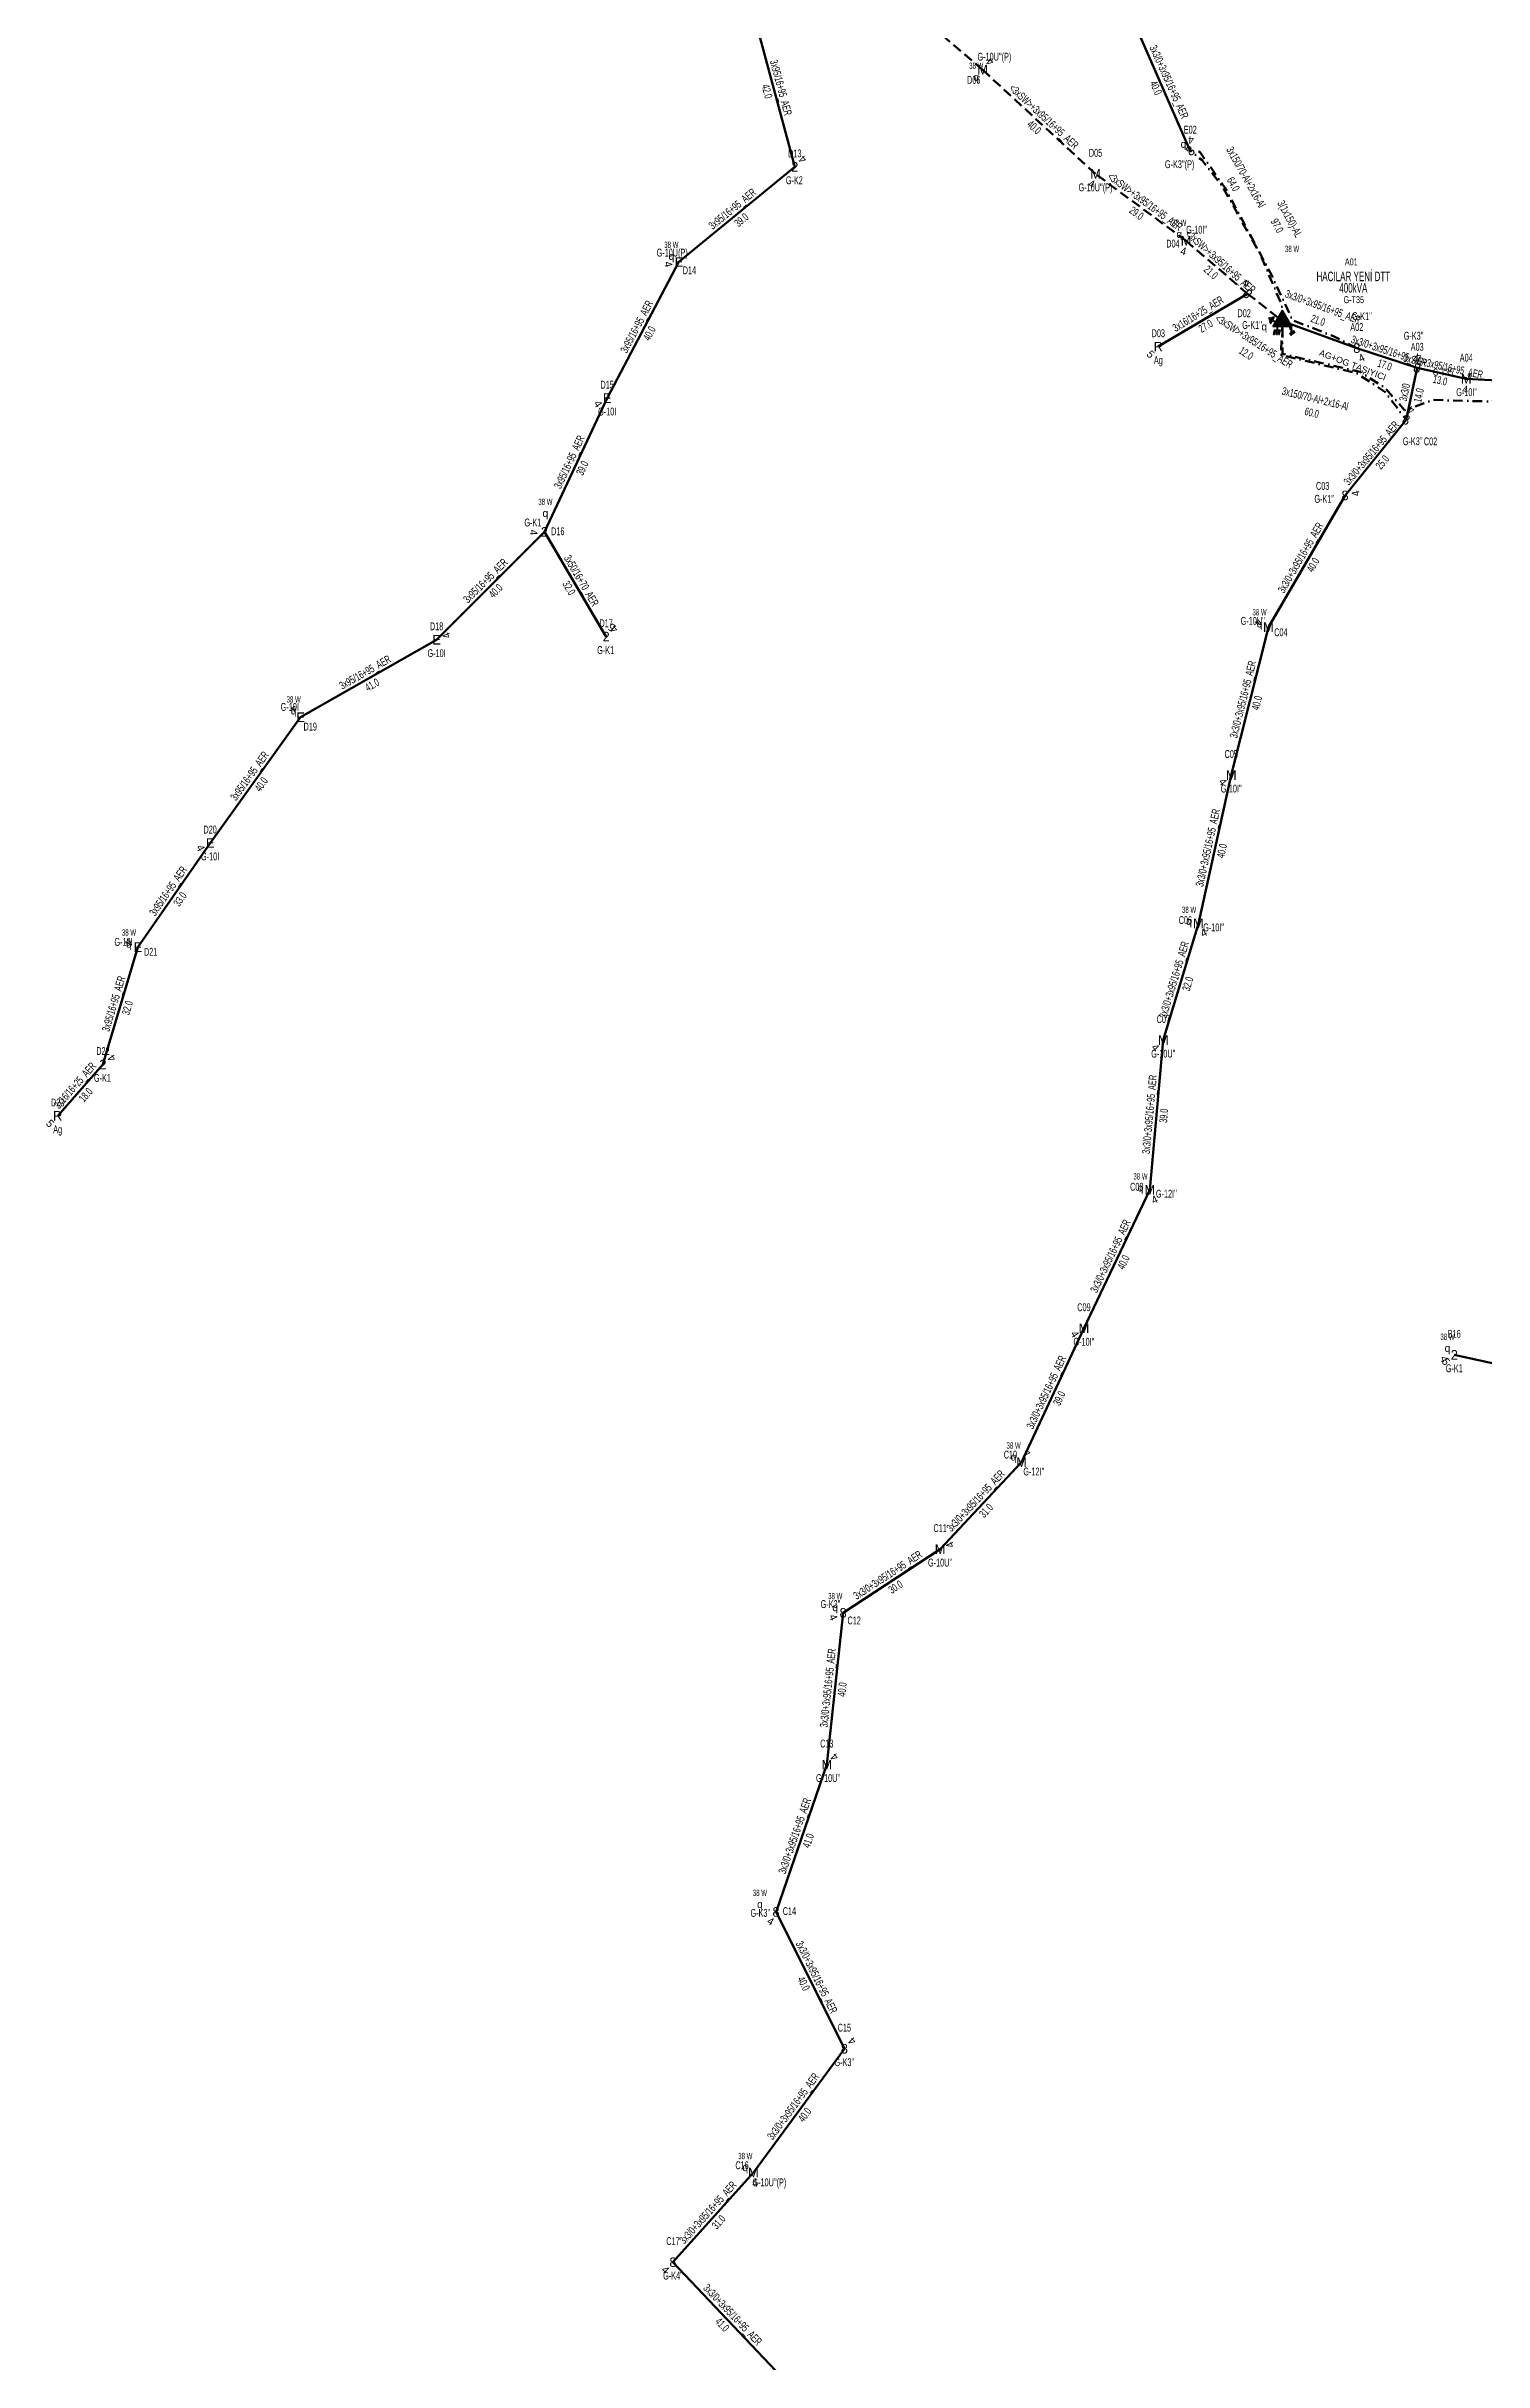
# Model space of a CAD drawing. Header units: millimetres. Extents: x 431745 to 436691, y 4033035 to 4040054.
# Drawn here: x 435110 to 435484, y 4036167 to 4036771 of the extents above; entities that cross this region are included whole.
import ezdxf
from ezdxf.enums import TextEntityAlignment as Align

# ---------------------------------------------------------------- set-up
doc = ezdxf.new("R2010")
doc.units = ezdxf.units.MM
doc.linetypes.add('DASHDOT', pattern=[5, 2.5, -1.25, 0, -1.25])
doc.linetypes.add('DASHED', pattern=[3.75, 2.5, -1.25])
for name, color, linetype, lineweight in [('DIREK_AG_MEVCUT', 120, 'Continuous', 25), ('DIREK_AG_YENI', 108, 'Continuous', 25), ('DIREK_OG_YENI', 10, 'Continuous', 25), ('HAT_AG_HAVAI_YENI', 3, 'Continuous', 50), ('HAT_AG_YERALTI_YENI', 3, 'DASHDOT', 50), ('HAT_OG_HAVAI_ILERDE', 1, 'DASHED', 70), ('HAT_OG_HAVAI_YENI', 1, 'Continuous', 70), ('HAT_OG_YERALTI_YENI', 1, 'DASHDOT', 70), ('KULLANICI', 1, 'Continuous', 25), ('TRAFO_TADILAT_BYSK', 5, 'Continuous', 30), ('TRAFO_YENI', 5, 'Continuous', 30)]:
    doc.layers.add(name, color=color, linetype=linetype, lineweight=lineweight)
doc.layers.add('LAMBA_GUCU', color=4, linetype='Continuous')
doc.styles.add('Direk', font='B_CAD')
doc.styles.get("Standard").update_dxf_attribs({"font": 'Arial'})

# ---------------------------------------------------------------- blocks, each defined once
blk = doc.blocks.new('YENI_DIREK')
h = blk.add_hatch(color=32)
h.paths.add_polyline_path([(-3.28, -0.5), (-3.07, -0.63), (-2.64, 0.1), (-1.87, -0.35), (-1.77, -0.17), (-2.54, 0.28), (-2.11, 1.01), (-2.33, 1.14)])
h.paths.add_polyline_path([(-3.42, -0.17), (-3.29, -0.25), (-2.57, 0.98), (-2.7, 1.06)])
h.paths.add_polyline_path([(-3.5, 0.29), (-3.37, 0.22), (-3.01, 0.82), (-3.14, 0.9)])
h.paths.add_polyline_path([(-3.41, 0.73), (-3.54, 0.81), (-3.62, 0.68), (-3.49, 0.61)])
h.paths.add_polyline_path([(-1.26, -1.44), (-1.46, -1.44), (-1.47, -2.34), (-2.22, -2.34), (-2.48, -3.47), (-2.38, -3.47), (-2.17, -2.54), (-1.87, -2.54), (-2.08, -3.47), (-1.98, -3.47), (-1.77, -2.54), (-1.47, -2.54), (-1.68, -3.48), (-1.58, -3.48), (-1.37, -2.54), (-1.07, -2.54), (-1.28, -3.48), (-1.18, -3.48), (-0.97, -2.54), (-0.67, -2.55), (-0.88, -3.48), (-0.78, -3.48), (-0.52, -2.35), (-1.27, -2.34)])
at = {"layer": 'TRAFO_YENI'}
for points in [[(2.31, -1.57), (2.08, -1.92), (2.04, -1.44), (1.9, -1.44), (1.98, -2.32), (2.21, -1.96), (2.27, -2.67), (2.06, -2.67), (2.36, -2.87), (2.36, -2.86), (2.6, -2.49), (2.41, -2.63)], [(2.31, -1.57), (2.08, -1.92), (2.04, -1.44), (1.9, -1.44), (1.98, -2.32), (2.21, -1.96), (2.27, -2.67), (2.06, -2.67), (2.36, -2.87), (1.94, -3.19), (2.16, -3.79), (2.22, -3.74), (2.04, -3.26), (2.22, -3.13), (2.4, -3.6), (2.46, -3.56), (2.28, -3.08), (2.46, -2.94), (2.64, -3.42), (2.69, -3.38), (2.51, -2.9), (2.69, -2.76), (2.87, -3.24), (2.93, -3.2), (2.75, -2.72), (2.93, -2.58), (3.11, -3.06), (3.17, -3.01), (2.95, -2.42), (2.36, -2.86), (2.6, -2.49), (2.41, -2.63)], [(2.93, -2.58), (3.11, -3.06), (3.17, -3.01), (2.95, -2.42), (2.36, -2.86), (2.6, -2.49), (2.41, -2.63), (2.31, -1.57), (2.08, -1.92), (2.04, -1.44), (1.9, -1.44), (1.98, -2.32), (2.21, -1.96), (2.27, -2.67), (2.06, -2.67), (2.36, -2.87), (1.94, -3.19), (2.16, -3.79), (2.22, -3.74), (2.04, -3.26), (2.22, -3.13), (2.4, -3.6), (2.46, -3.56), (2.28, -3.08), (2.46, -2.94), (2.64, -3.42), (2.69, -3.38), (2.51, -2.9), (2.69, -2.76), (2.87, -3.24), (2.93, -3.2), (2.75, -2.72)]]:
    blk.add_hatch(color=32, dxfattribs=at).paths.add_polyline_path(points)
at = {"layer": 'TRAFO_TADILAT_BYSK', "color": 32, "flags": 128}
for points in [[(-3.49, 0.61), (-3.41, 0.73), (-3.54, 0.81), (-3.62, 0.68), (-3.49, 0.61)], [(-3.37, 0.22), (-3.01, 0.82), (-3.14, 0.9), (-3.5, 0.29), (-3.37, 0.22)], [(-3.29, -0.25), (-2.57, 0.98), (-2.7, 1.06), (-3.42, -0.17), (-3.29, -0.25)], [(-1.77, -0.17), (-2.54, 0.28), (-2.11, 1.01), (-2.33, 1.14), (-3.28, -0.5), (-3.07, -0.63), (-2.64, 0.1), (-1.87, -0.35), (-1.77, -0.17)], [(-1.26, -1.44), (-1.46, -1.44), (-1.47, -2.34), (-2.22, -2.34), (-2.48, -3.47), (-2.38, -3.47), (-2.17, -2.54), (-1.87, -2.54), (-2.08, -3.47), (-1.98, -3.47), (-1.77, -2.54), (-1.47, -2.54), (-1.68, -3.48), (-1.58, -3.48), (-1.37, -2.54), (-1.07, -2.54), (-1.28, -3.48), (-1.18, -3.48), (-0.97, -2.54), (-0.67, -2.55), (-0.88, -3.48), (-0.78, -3.48), (-0.52, -2.35), (-1.27, -2.34), (-1.26, -1.44)]]:
    blk.add_lwpolyline(points, dxfattribs=at)
at = {"layer": 'TRAFO_YENI', "linetype": 'Continuous'}
for p, q in [((-2.5, -1.44), (0, 2.89)), ((2.5, -1.44), (0, 2.89)), ((-2.5, -1.44), (2.5, -1.44))]:
    blk.add_line(p, q, dxfattribs=at)
at = {"layer": 'TRAFO_YENI', "color": 32, "flags": 128}
blk.add_lwpolyline([(1.9, -1.44), (2.04, -1.44), (2.08, -1.92), (2.31, -1.57), (2.41, -2.63), (2.6, -2.49), (2.36, -2.86), (2.95, -2.42), (3.17, -3.01), (3.11, -3.06), (2.93, -2.58), (2.75, -2.72), (2.93, -3.2), (2.87, -3.24), (2.69, -2.76), (2.51, -2.9), (2.69, -3.38), (2.64, -3.42), (2.46, -2.94), (2.28, -3.08), (2.46, -3.56), (2.4, -3.6), (2.22, -3.13), (2.04, -3.26), (2.22, -3.74), (2.16, -3.79), (1.94, -3.19), (2.36, -2.87), (2.06, -2.67), (2.27, -2.67), (2.21, -1.96), (1.98, -2.32), (1.9, -1.44)], dxfattribs=at)
at = {"layer": 'TRAFO_YENI', "linetype": 'Continuous'}
for points in [[(-2.5, -1.44), (0, -1.44), (0, 2.89)], [(0, -1.44), (0, 2.89), (2.5, -1.44)]]:
    blk.add_solid(points, dxfattribs=at)

msp = doc.modelspace()

# ---------------------------------------------------------------- linework, layer by layer
at = {"layer": 'HAT_AG_HAVAI_YENI'}
for p, q in [((435293.901438, 4036779.464813), (435304.731167, 4036739.111288)), ((435304.731167, 4036739.111288), (435274.516, 4036714.312)), ((435274.516, 4036714.312), (435255.82744, 4036678.810019)), ((435422.713, 4036706.028), (435399.461236, 4036692.231306)), ((435255.82744, 4036678.810019), (435239.466884, 4036643.93375)), ((435239.466884, 4036643.93375), (435211.374686, 4036615.81219)), ((435239.466884, 4036643.93375), (435255.552, 4036616.614)), ((435211.374686, 4036615.81219), (435175.923323, 4036595.591182)), ((435175.923323, 4036595.591182), (435152.350815, 4036562.813735)), ((435152.350815, 4036562.813735), (435133.553053, 4036535.652944)), ((435133.553053, 4036535.652944), (435124.421, 4036505.074)), ((435112.620215, 4036491.66122), (435124.421, 4036505.074)), ((435507.449, 4036422.541), (435476.598575, 4036429.349478))]:
    msp.add_line(p, q, dxfattribs=at)
at = {"layer": 'HAT_AG_YERALTI_YENI', "flags": 128}
for points in [[(435431.841521, 4036698.896746), (435431.678312, 4036702.948483), (435425.91258, 4036716.568195), (435415.963553, 4036734.305347), (435410.781771, 4036740.903496), (435407.794, 4036743.308)], [(435431.841521, 4036698.896746), (435431.437772, 4036690.104983), (435451.224884, 4036685.282318), (435458.529803, 4036680.459653), (435464.055421, 4036673.173697)], [(435534.701, 4036641.409), (435530.490815, 4036655.730896), (435525.341308, 4036679.890368), (435515.529269, 4036681.527044), (435509.234457, 4036680.18415), (435499.63591, 4036680.310069), (435486.300744, 4036677.917202), (435471.109265, 4036678.336856), (435463.639421, 4036675.65107), (435458.603571, 4036681.442297), (435452.063605, 4036685.634803), (435431.808268, 4036690.338948), (435431.841521, 4036698.896746)]]:
    msp.add_lwpolyline(points, dxfattribs=at)
at = {"layer": 'HAT_OG_HAVAI_ILERDE'}
for p, q in [((435353.686388, 4036764.403838), (435323.408805, 4036790.489523)), ((435383.101561, 4036737.264949), (435353.686388, 4036764.403838)), ((435406.697, 4036719.846), (435383.101561, 4036737.264949)), ((435406.697, 4036719.846), (435422.713, 4036706.028)), ((435422.713, 4036706.028), (435431.841521, 4036698.896746))]:
    msp.add_line(p, q, dxfattribs=at)
at = {"layer": 'HAT_OG_HAVAI_YENI'}
for p, q in [((435407.794, 4036743.308), (435391.867734, 4036779.715653)), ((435431.841521, 4036698.896746), (435451.189, 4036691.845)), ((435466.928855, 4036686.691196), (435451.189, 4036691.845)), ((435466.928855, 4036686.691196), (435464.055421, 4036673.173697)), ((435466.928855, 4036686.691196), (435479.712, 4036683.863)), ((435479.712, 4036683.863), (435509.99, 4036682.172)), ((435464.055421, 4036673.173697), (435448.138, 4036653.434)), ((435448.138, 4036653.434), (435428.161364, 4036619.082354)), ((435428.161364, 4036619.082354), (435418.464457, 4036580.510054)), ((435418.464457, 4036580.510054), (435409.906934, 4036541.83444)), ((435409.906934, 4036541.83444), (435400.770431, 4036511.397681)), ((435400.770431, 4036511.397681), (435397.244, 4036472.348)), ((435397.244, 4036472.348), (435380.075966, 4036436.264586)), ((435380.075966, 4036436.264586), (435363.811, 4036401.363)), ((435363.811, 4036401.363), (435342.60023, 4036378.677698)), ((435342.60023, 4036378.677698), (435317.316, 4036362.094)), ((435317.316, 4036362.094), (435313.072, 4036322.503)), ((435313.072, 4036322.503), (435299.83, 4036284.101)), ((435299.83, 4036284.101), (435317.646, 4036248.421)), ((435317.646, 4036248.421), (435293.946233, 4036216.184352)), ((435293.946233, 4036216.184352), (435272.984, 4036192.763)), ((435272.984, 4036192.763), (435301.387, 4036162.809))]:
    msp.add_line(p, q, dxfattribs=at)
at = {"layer": 'HAT_OG_YERALTI_YENI', "flags": 128}
msp.add_lwpolyline([(435451.189, 4036691.845), (435445.094521, 4036694.958735), (435434.401733, 4036699.159473), (435429.059828, 4036710.77912), (435416.907649, 4036733.561255), (435410.300709, 4036742.993484), (435407.794, 4036743.308)], dxfattribs=at)

# ---------------------------------------------------------------- block references
at = {"layer": 'TRAFO_YENI'}
msp.add_blockref('YENI_DIREK', (435431.841521, 4036698.896746), dxfattribs=at)

# ---------------------------------------------------------------- texts
at = {"layer": 'DIREK_AG_MEVCUT', "color": 32, "style": 'Direk'}
for p in [(435397.481337, 4036690.251407), (435110.640316, 4036489.681321)]:
    msp.add_text('5', height=2, rotation=315.000001, dxfattribs=at).set_placement(p, align=Align.MIDDLE_CENTER)
at = {"layer": 'DIREK_AG_MEVCUT', "width": 0.53}
for s, p in [('D03', (435399.461236, 4036695.731306)), ('Ag', (435399.461236, 4036688.731306)), ('D23', (435112.620215, 4036495.16122)), ('Ag', (435112.620215, 4036488.16122))]:
    msp.add_text(s, height=2.05, dxfattribs=at).set_placement(p, align=Align.MIDDLE_CENTER)
at = {"layer": 'DIREK_AG_MEVCUT', "style": 'Direk'}
for p in [(435399.461236, 4036692.231306), (435112.620215, 4036491.66122)]:
    msp.add_text('R', height=2.5, dxfattribs=at).set_placement(p, align=Align.MIDDLE_CENTER)
at = {"layer": 'DIREK_AG_YENI', "width": 0.53}
for s, p in [('D13', (435304.731167, 4036742.611288)), ('G-K2', (435304.604406, 4036735.611288)), ('G-10U(P)', (435272.775448, 4036716.751238)), ('D14', (435277.263013, 4036712.143148)), ('D15', (435255.82744, 4036682.310019)), ('G-10I', (435255.82744, 4036675.310019)), ('G-K1', (435236.46674, 4036646.382952)), ('D16', (435242.963059, 4036644.097337)), ('D18', (435211.374686, 4036619.31219)), ('D17', (435255.552, 4036620.114)), ('G-10I', (435211.374686, 4036612.31219)), ('G-K1', (435255.425239, 4036613.114)), ('G-10I', (435173.114479, 4036598.297325)), ('D19', (435178.443847, 4036593.162816)), ('D20', (435152.350815, 4036566.313735)), ('G-10I', (435152.350815, 4036559.313735)), ('G-10I', (435129.775842, 4036537.034941)), ('D21', (435136.839958, 4036534.45034)), ('D22', (435124.421, 4036508.574)), ('G-K1', (435124.294239, 4036501.574)), ('B16', (435476.598575, 4036434.849478)), ('G-K1', (435476.598575, 4036425.849478))]:
    msp.add_text(s, height=2.05, dxfattribs=at).set_placement(p, align=Align.MIDDLE_CENTER)
at = {"layer": 'DIREK_AG_YENI', "style": 'Direk'}
for s, p in [('2', (435304.731167, 4036739.111288)), ('E', (435274.516, 4036714.312)), ('E', (435255.82744, 4036678.810019)), ('2', (435239.466884, 4036643.93375)), ('E', (435211.374686, 4036615.81219)), ('2', (435255.552, 4036616.614)), ('E', (435175.923323, 4036595.591182)), ('E', (435152.350815, 4036562.813735)), ('E', (435133.553053, 4036535.652944)), ('2', (435124.421, 4036505.074)), ('2', (435476.598575, 4036429.349478))]:
    msp.add_text(s, height=2.5, dxfattribs=at).set_placement(p, align=Align.MIDDLE_CENTER)
at = {"layer": 'DIREK_AG_YENI', "color": 32, "style": 'Direk'}
for s, rotation, p in [('4', 493.9629, (435306.746577, 4036741.055027)), ('4', 281.972548, (435271.776908, 4036713.73116)), ('4', 302.434299, (435253.46422, 4036677.308289)), ('4', 272.901521, (435236.670474, 4036643.792015)), ('5', 149.207102, (435256.985422, 4036619.019265)), ('4', 493.9629, (435257.56741, 4036618.557739)), ('4', 472.514964, (435213.961268, 4036616.884379)), ('4', 217.883365, (435174.203966, 4036597.801116)), ('4', 297.656604, (435149.870728, 4036561.514055)), ('4', 242.608389, (435131.066981, 4036536.94114)), ('4', 485.649073, (435126.696285, 4036506.705894)), ('4', 292.5, (435474.011712, 4036428.277964)), ('5', 308.777353, (435474.415735, 4036427.59585))]:
    msp.add_text(s, height=2, rotation=rotation, dxfattribs=at).set_placement(p, align=Align.MIDDLE_CENTER)
at = {"layer": 'DIREK_AG_YENI', "color": 4, "style": 'Direk'}
for p in [(435272.553848, 4036715.86118), (435239.727474, 4036648.836249), (435174.122948, 4036597.325728), (435131.205264, 4036536.511947), (435474.830808, 4036431.117245)]:
    msp.add_text('q', height=2, dxfattribs=at).set_placement(p, align=Align.MIDDLE_CENTER)
at = {"layer": 'DIREK_OG_YENI', "style": 'Direk'}
for s, p in [('M', (435353.686388, 4036764.403838)), ('M', (435383.101561, 4036737.264949)), ('M', (435406.697, 4036719.846)), ('8', (435451.189, 4036691.845)), ('M', (435479.712, 4036683.863)), ('8', (435448.138, 4036653.434)), ('M', (435428.161364, 4036619.082354)), ('M', (435418.464457, 4036580.510054)), ('M', (435409.906934, 4036541.83444)), ('M', (435400.770431, 4036511.397681)), ('M', (435397.244, 4036472.348)), ('M', (435380.075966, 4036436.264586)), ('M', (435363.811, 4036401.363)), ('M', (435342.60023, 4036378.677698)), ('8', (435317.316, 4036362.094)), ('M', (435313.072, 4036322.503)), ('8', (435299.83, 4036284.101)), ('8', (435317.646, 4036248.421)), ('M', (435293.946233, 4036216.184352)), ('8', (435272.984, 4036192.763))]:
    msp.add_text(s, height=2.5, dxfattribs=at).set_placement(p, align=Align.MIDDLE_CENTER)
at = {"layer": 'DIREK_OG_YENI', "width": 0.53}
for s, p in [("G-10U''(P)", (435356.747101, 4036767.836592)), ('D06', (435351.357131, 4036761.791451)), ('E02', (435407.794, 4036748.808)), ('D05', (435383.101561, 4036742.764949)), ("G-K3''(P)", (435405.025597, 4036739.808)), ("G-10U''(P)", (435383.101561, 4036733.764949)), ("G-10I''", (435409.462599, 4036722.714337)), ('D04', (435403.276893, 4036719.10245)), ('D02', (435421.839574, 4036700.945414)), ("G-K1''", (435423.894662, 4036697.881002)), ('A02', (435451.189, 4036697.345)), ("G-K1''", (435452.552876, 4036700.183443)), ("G-K3''", (435465.998322, 4036695.076218)), ('A03', (435466.928855, 4036692.191196)), ('A04', (435479.712, 4036689.363)), ("G-10I''", (435479.838761, 4036680.363)), ("G-K3''", (435465.756148, 4036667.576049)), ('C02', (435470.413422, 4036667.530618)), ('C03', (435442.297395, 4036655.93182)), ("G-K1''", (435442.716485, 4036652.554085)), ("G-10U''", (435424.088324, 4036620.739972)), ('C04', (435431.403178, 4036617.763022)), ('C05', (435418.464457, 4036586.010054)), ("G-10I''", (435418.464457, 4036577.010054)), ('C06', (435406.518423, 4036542.710791)), ("G-10I''", (435413.887531, 4036540.804962)), ('C07', (435400.770431, 4036516.897681)), ("G-10U''", (435400.770431, 4036507.897681)), ('C08', (435393.846206, 4036473.18764)), ("G-12I''", (435401.574338, 4036471.361245)), ('C09', (435380.075966, 4036441.764586)), ("G-10I''", (435380.075966, 4036432.764586)), ('C10', (435360.921468, 4036403.337995)), ("G-12I''", (435367.023707, 4036398.936632)), ('C11', (435342.60023, 4036384.177698)), ("G-10U''", (435342.60023, 4036375.177698)), ("G-K3''", (435314.044221, 4036364.36444)), ('C12', (435320.191465, 4036360.098581)), ('C13', (435313.072, 4036328.003)), ("G-10U''", (435313.40921, 4036319.003)), ("G-K3''", (435295.751306, 4036283.855099)), ('C14', (435303.323656, 4036284.311629)), ('C15', (435317.646, 4036253.921)), ("G-K3''", (435317.646, 4036244.921)), ('C16', (435290.980869, 4036218.043549)), ("G-10U''(P)", (435298.09712, 4036213.581866)), ('C17', (435272.984, 4036198.263)), ("G-K4''", (435272.984, 4036189.263))]:
    msp.add_text(s, height=2.05, dxfattribs=at).set_placement(p, align=Align.MIDDLE_CENTER)
at = {"layer": 'DIREK_OG_YENI', "color": 32, "style": 'Direk'}
for rotation, p in [(497.792027, (435355.567494, 4036766.477829)), (536.424245, (435407.968631, 4036746.102549)), (338.652449, (435382.082293, 4036734.657058)), (345.739583, (435406.007277, 4036717.132279)), (545.608228, (435422.439368, 4036708.814597)), (385.92197, (435452.413011, 4036689.326707)), (533.762303, (435467.233085, 4036689.47462)), (354.799404, (435479.4582, 4036681.074526)), (513.204174, (435465.317696, 4036675.67303)), (460.469519, (435450.891385, 4036653.942795)), (243.837777, (435425.648226, 4036620.316914)), (308.76176, (435416.28114, 4036578.75702)), (389.395477, (435411.281272, 4036539.394933)), (312.419916, (435398.703412, 4036509.508916)), (385.859337, (435398.465257, 4036469.828371)), (302.506684, (435377.714646, 4036434.759872)), (508.975884, (435365.254117, 4036403.762461)), (473.461963, (435345.168739, 4036379.792491)), (294.561449, (435314.769355, 4036360.930127)), (494.692351, (435315.062501, 4036324.472239)), (329.992172, (435298.429669, 4036281.67632)), (495.000001, (435319.625899, 4036250.400899)), (368.042382, (435294.337969, 4036213.41189)), (315.000001, (435271.004101, 4036190.783101))]:
    msp.add_text('4', height=2, rotation=rotation, dxfattribs=at).set_placement(p, align=Align.MIDDLE_CENTER)
at = {"layer": 'DIREK_OG_YENI', "color": 4, "style": 'Direk'}
for p in [(435352.022633, 4036762.537847), (435406.026233, 4036745.075767), (435404.929233, 4036721.613767), (435425.845782, 4036620.024734), (435407.486569, 4036542.460405), (435394.817004, 4036472.947743), (435361.747049, 4036402.773711), (435315.262096, 4036363.5193), (435295.638363, 4036286.129012), (435291.828116, 4036217.51235)]:
    msp.add_text('q', height=2, dxfattribs=at).set_placement(p, align=Align.MIDDLE_CENTER)
at = {"layer": 'DIREK_OG_YENI', "style": 'Direk'}
for rotation, p in [(35.753698, (435407.794, 4036743.308)), (315.125803, (435422.713, 4036706.028)), (346.148888, (435466.928855, 4036686.691196)), (341.113913, (435464.055421, 4036673.173697))]:
    msp.add_text('8', height=2.5, rotation=rotation, dxfattribs=at).set_placement(p, align=Align.MIDDLE_CENTER)
at = {"layer": 'HAT_AG_HAVAI_YENI', "lineweight": 30, "width": 0.53}
for s, rotation, p in [('3x95/16+95_AER', 285.022564, (435300.137253, 4036759.50837, 217652.365583)), ('3x95/16+95_AER', 399.377653, (435289.084319, 4036727.368678, 217637.258)), ('3x16/16+25_AER', 31.610092, (435410.354276, 4036699.933475)), ('3x95/16+95_AER', 422.237517, (435264.419369, 4036696.956748)), ('3x95/16+95_AER', 424.868595, (435246.877626, 4036661.732876)), ('3x95/16+95_AER', 405.029926, (435224.81943, 4036630.473697, 217605.687343)), ('3x50/16+70_AER', 300.48929, (435248.242101, 4036630.705301)), ('3x95/16+95_AER', 389.699888, (435193.227866, 4036606.440023, 217587.961661)), ('3x95/16+95_AER', 414.277501, (435163.446993, 4036579.698739)), ('3x95/16+95_AER', 415.313206, (435142.253, 4036549.717066, 217566.776526)), ('3x95/16+95_AER', 433.372802, (435128.172687, 4036520.606649, 217562.210619)), ('3x16/16+25_AER', 48.65815, (435117.882443, 4036498.929078))]:
    msp.add_text(s, height=2.05, rotation=rotation, dxfattribs=at).set_placement(p, align=Align.CENTER)
for s, rotation, p in [('42.0', 285.022564, (435298.495352, 4036759.067731, 217652.365583)), ('39.0', 399.377653, (435290.162848, 4036726.05461, 217637.258)), ('40.0', 422.237517, (435265.923676, 4036696.164875)), ('27.0', 31.610092, (435411.245307, 4036698.485696)), ('39.0', 424.868595, (435248.416698, 4036661.010893)), ('32.0', 300.48929, (435246.77717, 4036629.842759)), ('40.0', 405.029926, (435226.02214, 4036629.272243, 217605.687343)), ('41.0', 389.699888, (435194.070143, 4036604.963348, 217587.961661)), ('40.0', 414.277501, (435164.827145, 4036578.706177)), ('33.0', 415.313206, (435143.650868, 4036548.749613, 217566.776526)), ('32.0', 433.372802, (435129.801604, 4036520.120205, 217562.210619)), ('18.0', 48.65815, (435119.158772, 4036497.806142))]:
    msp.add_text(s, height=2.05, rotation=rotation, dxfattribs=at).set_placement(p, align=Align.TOP_CENTER)
at = {"layer": 'HAT_AG_YERALTI_YENI', "lineweight": 30, "width": 0.53}
for rotation, p in [(299.288702, (435421.406632, 4036735.945282)), (346.302495, (435440.114173, 4036677.668479))]:
    msp.add_text('3x150/70-Al+2x16-Al', height=2.05, rotation=rotation, dxfattribs=at).set_placement(p, align=Align.CENTER)
for s, rotation, p in [('64.0', 299.288702, (435419.923951, 4036735.113624)), ('60.0', 346.302495, (435439.71162, 4036676.016828))]:
    msp.add_text(s, height=2.05, rotation=rotation, dxfattribs=at).set_placement(p, align=Align.TOP_CENTER)
at = {"layer": 'HAT_OG_HAVAI_ILERDE', "lineweight": 30, "width": 0.53}
for rotation, p in [(317.304895, (435368.970357, 4036751.45912)), (323.565179, (435395.404337, 4036729.239527, 217691.550781)), (318.504997, (435414.98108, 4036713.653794)), (327.246019, (435423.855329, 4036692.791555))]:
    msp.add_text('<3xSW>+3x95/16+95_AER', height=2.05, rotation=rotation, dxfattribs=at).set_placement(p, align=Align.CENTER)
for s, rotation, p in [('40.0', 317.304895, (435367.817592, 4036750.209667)), ('29.0', 323.565179, (435394.394694, 4036727.871821, 217691.550781)), ('21.0', 318.504997, (435413.854737, 4036712.380471)), ('12.0', 327.246019, (435422.935573, 4036691.361852))]:
    msp.add_text(s, height=2.05, rotation=rotation, dxfattribs=at).set_placement(p, align=Align.TOP_CENTER)
at = {"layer": 'HAT_OG_HAVAI_YENI', "lineweight": 30, "width": 0.53}
for s, rotation, p in [('3x3/0+3x95/16+95_AER', 294.33981, (435401.335633, 4036760.847736)), ('3x3/0+3x95/16+95_AER', 339.974274, (435442.016163, 4036701.66695)), ('3x3/0+3x95/16+95_AER', 341.869663, (435459.32343, 4036690.075897, 217725.5945)), ('3xSW+3x95/16+95_AER', 347.524604, (435473.504045, 4036686.107029, 217739.856)), ('3x3/0', 437.999186, (435464.660715, 4036680.109184, 217732.027711)), ('3x3/0+3x95/16+95_AER', 409.950821, (435455.76984, 4036663.834449, 217724.069)), ('3x3/0+3x95/16+95_AER', 419.821459, (435437.414667, 4036636.685708)), ('3x3/0+3x95/16+95_AER', 435.888523, (435422.488561, 4036600.003442)), ('3x3/0+3x95/16+95_AER', 437.523518, (435413.355769, 4036561.35588)), ('3x3/0+3x95/16+95_AER', 433.2913, (435404.52457, 4036526.860441, 217700.385215)), ('3x3/0+3x95/16+95_AER', 444.839829, (435398.16066, 4036491.94929, 217698.622)), ('3x3/0+3x95/16+95_AER', 424.55577, (435387.892253, 4036454.671342)), ('3x3/0+3x95/16+95_AER', 425.013291, (435371.172969, 4036419.172751, 217681.905431)), ('3x3/0+3x95/16+95_AER', 406.923886, (435352.584666, 4036390.600784, 217671.300115)), ('3x3/0+3x95/16+95_AER', 393.259896, (435329.491849, 4036371.096743)), ('3x3/0+3x95/16+95_AER', 443.881709, (435314.348713, 4036342.389174, 217656.535966)), ('3x3/0+3x95/16+95_AER', 430.974557, (435305.647341, 4036303.578843, 217649.914943)), ('3x3/0+3x95/16+95_AER', 296.534245, (435309.498321, 4036266.640422, 217658.822911)), ('3x3/0+3x95/16+95_AER', 413.677412, (435305.111187, 4036232.806051, 217646.973117)), ('3x3/0+3x95/16+95_AER', 408.171289, (435282.831746, 4036205.040546, 217636.492)), ('3x3/0+3x95/16+95_AER', 313.477405, (435287.802247, 4036178.37083, 217650.693448))]:
    msp.add_text(s, height=2.05, rotation=rotation, dxfattribs=at).set_placement(p, align=Align.CENTER)
for s, rotation, p in [('40.0', 294.33981, (435399.786734, 4036760.147085)), ('21.0', 339.974274, (435441.434012, 4036700.069734)), ('17.0', 341.869663, (435458.794425, 4036688.4603, 217725.5945)), ('14.0', 437.999186, (435466.323561, 4036679.75571, 217732.027711)), ('13.0', 347.524604, (435473.13681, 4036684.447168, 217739.856)), ('25.0', 409.950821, (435457.071177, 4036662.740593, 217724.069)), ('40.0', 419.821459, (435438.884254, 4036635.831124)), ('40.0', 435.888523, (435424.13726, 4036599.588966)), ('40.0', 437.523518, (435415.015623, 4036560.988614)), ('32.0', 433.2913, (435406.152794, 4036526.371681, 217700.385215)), ('39.0', 444.839829, (435399.853771, 4036491.796391, 217698.622)), ('40.0', 424.55577, (435389.42736, 4036453.940967)), ('39.0', 425.013291, (435372.713859, 4036418.454657, 217681.905431)), ('31.0', 406.923886, (435353.826426, 4036389.439736, 217671.300115)), ('30.0', 393.259896, (435330.424193, 4036369.675217)), ('40.0', 443.881709, (435316.03903, 4036342.207985, 217656.535966)), ('41.0', 430.974557, (435307.254476, 4036303.024663, 217649.914943)), ('40.0', 296.534245, (435307.977387, 4036265.880976, 217658.822911)), ('40.0', 413.677412, (435306.480869, 4036231.799089, 217646.973117)), ('31.0', 408.171289, (435284.098487, 4036203.906806, 217636.492)), ('41.0', 313.477405, (435286.568649, 4036177.201113, 217650.693448))]:
    msp.add_text(s, height=2.05, rotation=rotation, dxfattribs=at).set_placement(p, align=Align.TOP_CENTER)
at = {"layer": 'HAT_OG_YERALTI_YENI', "lineweight": 30, "width": 0.53}
msp.add_text('3(1x150)-AL', height=2.05, rotation=298.075829, dxfattribs=at).set_placement((435432.861319, 4036725.059578), align=Align.CENTER)
msp.add_text('97.0', height=2.05, rotation=298.075829, dxfattribs=at).set_placement((435431.361365, 4036724.25949), align=Align.TOP_CENTER)
at = {"layer": 'KULLANICI'}
msp.add_text('AG+OG TAŞIYICI', height=1.6458, rotation=338.9366, dxfattribs=at).set_placement((435450.127686, 4036687.452133), align=Align.MIDDLE_CENTER)
at = {"layer": 'LAMBA_GUCU', "width": 0.55}
for p in [(435352.021975, 4036765.479953), (435404.928575, 4036724.555872), (435272.55319, 4036718.803285), (435434.321929, 4036717.718015), (435239.726816, 4036651.778354), (435425.845124, 4036622.966839), (435174.122291, 4036600.267834), (435407.485911, 4036545.40251), (435131.204606, 4036539.454053), (435394.816346, 4036475.889848), (435474.83015, 4036434.05935), (435361.746391, 4036405.715816), (435315.261438, 4036366.461405), (435295.637705, 4036289.071117), (435291.827458, 4036220.454455)]:
    msp.add_text('38 W', height=1.65, dxfattribs=at).set_placement(p, align=Align.MIDDLE_CENTER)
at = {"layer": 'TRAFO_YENI', "width": 0.6}
for s, height, p in [('HACILAR YENİ DTT', 2.5, (435450.286453, 4036709.306546)), ('A01', 1.8, (435449.755351, 4036713.438665)), ('400kVA', 2.5, (435450.286453, 4036706.306546))]:
    msp.add_text(s, height=height, dxfattribs=at).set_placement(p, align=Align.CENTER)
for p in [(435450.409183, 4036705.384429), (435473.676373, 4036686.480436)]:
    msp.add_text('G-T35', height=1.8, dxfattribs=at).set_placement(p, align=Align.TOP_CENTER)
at = {"layer": 'TRAFO_YENI', "color": 4, "style": 'Direk'}
msp.add_text('q', height=2, dxfattribs=at).set_placement((435427.07631, 4036697.464637), align=Align.MIDDLE_CENTER)

doc.saveas('drawing.dxf')
